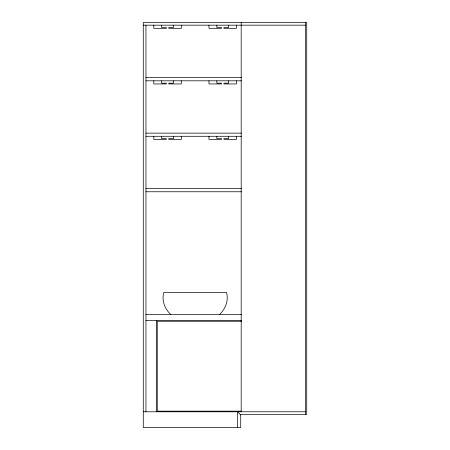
<?xml version="1.0" encoding="UTF-8"?>
<svg xmlns="http://www.w3.org/2000/svg" width="450" height="450" viewBox="0 0 450 450"><rect width="100%" height="100%" fill="white"/><g stroke="black" fill="none" stroke-linecap="round" stroke-linejoin="round"><path stroke-width="0.67" d="M219.499 314.505C225.585 308.908 228.696 300.656 226.569 292.5L163.71 292.5C161.584 300.656 164.694 308.908 170.781 314.505M143.274 25.172L305.623 25.172M145.946 77.664L241.521 77.664M145.946 80.809L241.521 80.809M145.946 133.138L241.521 133.138M145.946 136.282L241.521 136.282M145.946 188.618L241.521 188.618M145.946 191.762L241.521 191.762M145.946 314.505L241.521 314.505M145.946 320.631L241.521 320.631M241.594 321.261L157.264 321.261L157.264 411.154L241.594 411.154M143.274 411.784L305.623 411.784M240.244 414.456L306.726 414.456L306.726 22.5L143.274 22.5L143.274 427.5L240.716 427.5L240.716 414.517M240.716 414.928L237.572 411.784L237.572 427.5M305.623 22.5L305.623 414.456M241.189 22.5L241.189 411.784M236.475 25.172L236.475 28.316L223.898 28.316L223.898 27.529L228.617 27.529L228.617 25.172M236.475 80.809L236.475 83.948L223.898 83.948L223.898 83.166L228.617 83.166L228.617 80.809M236.475 136.282L236.475 139.427L223.898 139.427L223.898 138.639L228.617 138.639L228.617 136.282M216.827 25.172L216.827 27.529L221.541 27.529L221.541 28.316L208.969 28.316L208.969 25.172M216.827 80.809L216.827 83.166L221.541 83.166L221.541 83.948L208.969 83.948L208.969 80.809M216.827 136.282L216.827 138.639L221.541 138.639L221.541 139.427L208.969 139.427L208.969 136.282M181.311 25.172L181.311 28.316L168.739 28.316L168.739 27.529L173.453 27.529L173.453 25.172M181.311 80.809L181.311 83.948L168.739 83.948L168.739 83.166L173.453 83.166L173.453 80.809M181.311 136.282L181.311 139.427L168.739 139.427L168.739 138.639L173.453 138.639L173.453 136.282M161.662 25.172L161.662 27.529L166.382 27.529L166.382 28.316L153.804 28.316L153.804 25.172M161.662 80.809L161.662 83.166L166.382 83.166L166.382 83.948L153.804 83.948L153.804 80.809M161.662 136.282L161.662 138.639L166.382 138.639L166.382 139.427L153.804 139.427L153.804 136.282M156.639 320.631L156.639 411.784M145.952 25.172L145.952 411.784"/></g></svg>
